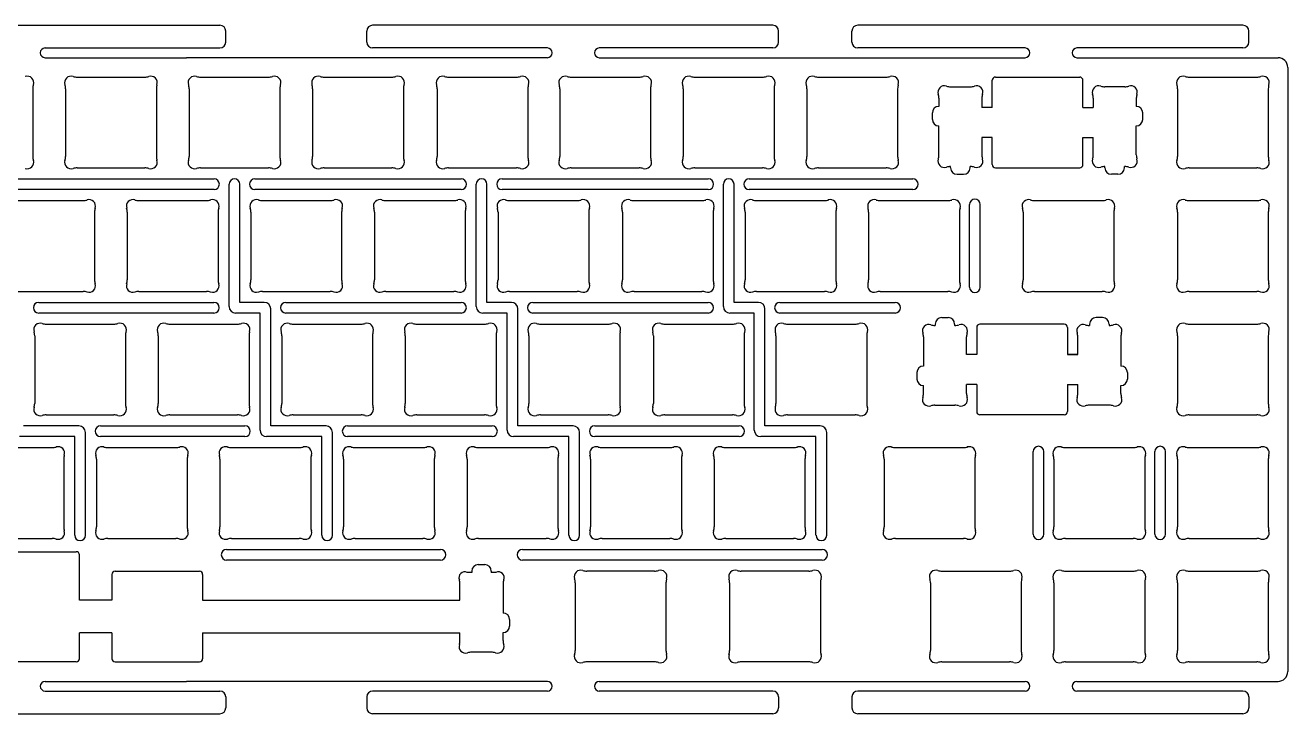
# Model space of a CAD drawing. Header units: millimetres. Extents: x 2850 to 3156, y 5797 to 5904.
# Drawn here: x 2961.4 to 3156.1, y 5797.3 to 5903.5 of the extents above; entities that cross this region are included whole.
import ezdxf

# ---------------------------------------------------------------- set-up
doc = ezdxf.new("R2010")
doc.units = ezdxf.units.MM
doc.layers.add('标注尺寸', color=2, linetype='Continuous')

msp = doc.modelspace()

# ---------------------------------------------------------------- linework, layer by layer
for p, q in [((2929.74, 5903.5), (2991.44, 5903.5)), ((2992.34, 5900.9), (2992.34, 5902.6)), ((3014.09, 5900.9), (3014.09, 5902.6)), ((3076.69, 5903.5), (3014.99, 5903.5)), ((3077.59, 5900.9), (3077.59, 5902.6)), ((3088.89, 5900.9), (3088.89, 5902.6)), ((3149.19, 5903.5), (3089.79, 5903.5)), ((3150.09, 5900.9), (3150.09, 5902.6)), ((2964.49, 5900), (2991.44, 5900)), ((2964.49, 5898.5), (2986.3, 5898.5)), ((3041.94, 5898.5), (2986.3, 5898.5)), ((3041.94, 5900), (3014.99, 5900)), ((3076.69, 5900), (3049.94, 5900)), ((3049.94, 5898.5), (3115.59, 5898.5)), ((3115.59, 5900), (3089.79, 5900)), ((3149.19, 5900), (3123.59, 5900)), ((3123.59, 5898.5), (3154.59, 5898.5)), ((3156.09, 5897), (3156.09, 5803.8)), ((2969.42, 5895.5), (2979.86, 5895.5)), ((2988.47, 5895.5), (2998.91, 5895.5)), ((3007.52, 5895.5), (3017.96, 5895.5)), ((3026.71, 5895.5), (3037.15, 5895.5)), ((3045.62, 5895.5), (3056.06, 5895.5)), ((3064.67, 5895.5), (3075.11, 5895.5)), ((3083.72, 5895.5), (3094.16, 5895.5)), ((3140.87, 5895.5), (3151.31, 5895.5)), ((2962.59, 5893.72), (2962.59, 5883.28)), ((2967.64, 5893.72), (2967.64, 5883.28)), ((2981.64, 5893.72), (2981.64, 5883.28)), ((2986.69, 5893.72), (2986.69, 5883.28)), ((3000.69, 5893.72), (3000.69, 5883.28)), ((3005.74, 5893.72), (3005.74, 5883.28)), ((3019.74, 5893.72), (3019.74, 5883.28)), ((3024.93, 5893.72), (3024.93, 5883.28)), ((3038.93, 5893.72), (3038.93, 5883.28)), ((3043.84, 5893.72), (3043.84, 5883.28)), ((3057.84, 5893.72), (3057.84, 5883.28)), ((3062.89, 5893.72), (3062.89, 5883.28)), ((3076.89, 5893.72), (3076.89, 5883.28)), ((3081.94, 5893.72), (3081.94, 5883.28)), ((3095.94, 5893.72), (3095.94, 5883.28)), ((3139.09, 5893.72), (3139.09, 5883.28)), ((3153.09, 5893.72), (3153.09, 5883.28)), ((2969.42, 5881.5), (2979.86, 5881.5)), ((2988.47, 5881.5), (2998.91, 5881.5)), ((3007.52, 5881.5), (3017.96, 5881.5)), ((3026.71, 5881.5), (3037.15, 5881.5)), ((3045.62, 5881.5), (3056.06, 5881.5)), ((3064.67, 5881.5), (3075.11, 5881.5)), ((3083.72, 5881.5), (3094.16, 5881.5)), ((3140.87, 5881.5), (3151.31, 5881.5)), ((2958.74, 5879.8), (2990.54, 5879.8)), ((2992.86, 5860.1), (2992.86, 5878.98)), ((2994.51, 5860.75), (2994.51, 5878.98)), ((2996.84, 5879.8), (3028.64, 5879.8)), ((3030.97, 5860.1), (3030.97, 5878.98)), ((3032.62, 5860.75), (3032.62, 5878.98)), ((3034.94, 5879.8), (3066.74, 5879.8)), ((3069.07, 5860.1), (3069.07, 5878.98)), ((3070.72, 5860.75), (3070.72, 5878.98)), ((3073.04, 5879.8), (3098.28, 5879.8)), ((2990.54, 5878.15), (2958.74, 5878.15)), ((3028.64, 5878.15), (2996.84, 5878.15)), ((3066.74, 5878.15), (3034.94, 5878.15)), ((3098.28, 5878.15), (3073.04, 5878.15)), ((2959.89, 5876.45), (2970.34, 5876.45)), ((2978.94, 5876.45), (2989.38, 5876.45)), ((2997.99, 5876.45), (3008.43, 5876.45)), ((3017.04, 5876.45), (3027.49, 5876.45)), ((3036.09, 5876.45), (3046.54, 5876.45)), ((3055.29, 5876.45), (3065.73, 5876.45)), ((3074.19, 5876.45), (3084.64, 5876.45)), ((3093.24, 5876.45), (3103.69, 5876.45)), ((3107.02, 5863.1), (3107.02, 5875.84)), ((3108.67, 5863.1), (3108.67, 5875.84)), ((3117.06, 5876.45), (3127.5, 5876.45)), ((3140.87, 5876.45), (3151.31, 5876.45)), ((2972.11, 5874.67), (2972.11, 5864.23)), ((2977.16, 5874.67), (2977.16, 5864.23)), ((2991.16, 5874.67), (2991.16, 5864.23)), ((2996.21, 5874.67), (2996.21, 5864.23)), ((3010.21, 5874.67), (3010.21, 5864.23)), ((3015.27, 5874.67), (3015.27, 5864.23)), ((3029.27, 5874.67), (3029.27, 5864.23)), ((3034.32, 5874.67), (3034.32, 5864.23)), ((3048.32, 5874.67), (3048.32, 5864.23)), ((3053.51, 5874.67), (3053.51, 5864.23)), ((3067.51, 5874.67), (3067.51, 5864.23)), ((3072.42, 5874.67), (3072.42, 5864.23)), ((3086.42, 5874.67), (3086.42, 5864.23)), ((3091.47, 5874.67), (3091.47, 5864.23)), ((3105.47, 5874.67), (3105.47, 5864.23)), ((3115.28, 5874.67), (3115.28, 5864.23)), ((3129.28, 5874.67), (3129.28, 5864.23)), ((3139.09, 5874.67), (3139.09, 5864.23)), ((3153.09, 5874.67), (3153.09, 5864.23)), ((2959.89, 5862.45), (2970.34, 5862.45)), ((2978.94, 5862.45), (2989.38, 5862.45)), ((2997.99, 5862.45), (3008.43, 5862.45)), ((3017.04, 5862.45), (3027.49, 5862.45)), ((3036.09, 5862.45), (3046.54, 5862.45)), ((3055.29, 5862.45), (3065.73, 5862.45)), ((3074.19, 5862.45), (3084.64, 5862.45)), ((3093.24, 5862.45), (3103.69, 5862.45)), ((3117.06, 5862.45), (3127.5, 5862.45)), ((3140.87, 5862.45), (3151.31, 5862.45)), ((2963.5, 5860.75), (2990.52, 5860.75)), ((2998.28, 5860.75), (2994.51, 5860.75)), ((2999.28, 5841.7), (2999.28, 5859.75)), ((3001.6, 5860.75), (3028.62, 5860.75)), ((3036.38, 5860.75), (3032.62, 5860.75)), ((3037.38, 5841.7), (3037.38, 5859.75)), ((3039.7, 5860.75), (3066.72, 5860.75)), ((3074.48, 5860.75), (3070.72, 5860.75)), ((3075.48, 5841.7), (3075.48, 5859.75)), ((3077.8, 5860.75), (3095.55, 5860.75)), ((2990.52, 5859.1), (2963.5, 5859.1)), ((2997.63, 5859.1), (2993.86, 5859.1)), ((2997.63, 5841.05), (2997.63, 5859.1)), ((3028.62, 5859.1), (3001.6, 5859.1)), ((3035.73, 5859.1), (3031.97, 5859.1)), ((3035.73, 5841.05), (3035.73, 5859.1)), ((3066.72, 5859.1), (3039.7, 5859.1)), ((3073.83, 5859.1), (3070.07, 5859.1)), ((3073.83, 5841.05), (3073.83, 5859.1)), ((3095.55, 5859.1), (3077.8, 5859.1)), ((2962.88, 5855.62), (2962.88, 5845.18)), ((2964.66, 5857.4), (2975.1, 5857.4)), ((2976.88, 5855.62), (2976.88, 5845.18)), ((2981.93, 5855.62), (2981.93, 5845.18)), ((2983.71, 5857.4), (2994.15, 5857.4)), ((2995.93, 5855.62), (2995.93, 5845.18)), ((3000.98, 5855.62), (3000.98, 5845.18)), ((3002.76, 5857.4), (3013.2, 5857.4)), ((3014.98, 5855.62), (3014.98, 5845.18)), ((3020.03, 5855.62), (3020.03, 5845.18)), ((3021.81, 5857.4), (3032.25, 5857.4)), ((3034.03, 5855.62), (3034.03, 5845.18)), ((3039.08, 5855.62), (3039.08, 5845.18)), ((3040.86, 5857.4), (3051.3, 5857.4)), ((3053.08, 5855.62), (3053.08, 5845.18)), ((3058.27, 5855.62), (3058.27, 5845.18)), ((3060.05, 5857.4), (3070.49, 5857.4)), ((3072.27, 5855.62), (3072.27, 5845.18)), ((3077.18, 5855.62), (3077.18, 5845.18)), ((3078.96, 5857.4), (3089.4, 5857.4)), ((3091.18, 5855.62), (3091.18, 5845.18)), ((3139.09, 5855.62), (3139.09, 5845.18)), ((3140.87, 5857.4), (3151.31, 5857.4)), ((3153.09, 5855.62), (3153.09, 5845.18)), ((2964.66, 5843.4), (2975.1, 5843.4)), ((2983.71, 5843.4), (2994.15, 5843.4)), ((3002.76, 5843.4), (3013.2, 5843.4)), ((3021.81, 5843.4), (3032.25, 5843.4)), ((3040.86, 5843.4), (3051.3, 5843.4)), ((3060.05, 5843.4), (3070.49, 5843.4)), ((3078.96, 5843.4), (3089.4, 5843.4)), ((3140.87, 5843.4), (3151.31, 5843.4)), ((2969.05, 5840.05), (2960.53, 5840.05)), ((2969.7, 5841.7), (2961.18, 5841.7)), ((2969.05, 5824.83), (2969.05, 5840.05)), ((2970.7, 5824.83), (2970.7, 5840.7)), ((2973.03, 5841.7), (2995.3, 5841.7)), ((2995.3, 5840.05), (2973.03, 5840.05)), ((3007.15, 5840.05), (2998.63, 5840.05)), ((3007.8, 5841.7), (2999.28, 5841.7)), ((3007.15, 5824.83), (3007.15, 5840.05)), ((3008.8, 5824.83), (3008.8, 5840.7)), ((3011.13, 5841.7), (3033.4, 5841.7)), ((3033.4, 5840.05), (3011.13, 5840.05)), ((3045.25, 5840.05), (3036.73, 5840.05)), ((3045.9, 5841.7), (3037.38, 5841.7)), ((3045.25, 5824.83), (3045.25, 5840.05)), ((3046.9, 5824.83), (3046.9, 5840.7)), ((3049.23, 5841.7), (3071.5, 5841.7)), ((3071.5, 5840.05), (3049.23, 5840.05)), ((3083.35, 5840.05), (3074.83, 5840.05)), ((3084, 5841.7), (3075.48, 5841.7)), ((3083.35, 5824.83), (3083.35, 5840.05)), ((3085, 5824.83), (3085, 5840.7)), ((2955.13, 5838.35), (2965.57, 5838.35)), ((2974.18, 5838.35), (2984.62, 5838.35)), ((2993.23, 5838.35), (3003.67, 5838.35)), ((3012.28, 5838.35), (3022.72, 5838.35)), ((3031.33, 5838.35), (3041.77, 5838.35)), ((3050.38, 5838.35), (3060.82, 5838.35)), ((3069.43, 5838.35), (3079.87, 5838.35)), ((3095.63, 5838.35), (3106.07, 5838.35)), ((3121.82, 5838.35), (3132.26, 5838.35)), ((3140.87, 5838.35), (3151.31, 5838.35)), ((2967.35, 5836.57), (2967.35, 5826.13)), ((2972.4, 5836.57), (2972.4, 5826.13)), ((2986.4, 5836.57), (2986.4, 5826.13)), ((2991.45, 5836.57), (2991.45, 5826.13)), ((3005.45, 5836.57), (3005.45, 5826.13)), ((3010.5, 5836.57), (3010.5, 5826.13)), ((3024.5, 5836.57), (3024.5, 5826.13)), ((3029.55, 5836.57), (3029.55, 5826.13)), ((3043.55, 5836.57), (3043.55, 5826.13)), ((3048.6, 5836.57), (3048.6, 5826.13)), ((3062.6, 5836.57), (3062.6, 5826.13)), ((3067.65, 5836.57), (3067.65, 5826.13)), ((3081.65, 5836.57), (3081.65, 5826.13)), ((3093.85, 5836.57), (3093.85, 5826.13)), ((3107.85, 5836.57), (3107.85, 5826.13)), ((3116.83, 5825), (3116.83, 5837.74)), ((3118.48, 5825), (3118.48, 5837.74)), ((3120.04, 5836.57), (3120.04, 5826.13)), ((3134.04, 5836.57), (3134.04, 5826.13)), ((3135.6, 5825), (3135.6, 5837.74)), ((3137.25, 5825), (3137.25, 5837.74)), ((3139.09, 5836.57), (3139.09, 5826.13)), ((3153.09, 5836.57), (3153.09, 5826.13)), ((2955.13, 5824.35), (2965.57, 5824.35)), ((2974.18, 5824.35), (2984.62, 5824.35)), ((2993.23, 5824.35), (3003.67, 5824.35)), ((3012.28, 5824.35), (3022.72, 5824.35)), ((3031.33, 5824.35), (3041.77, 5824.35)), ((3050.38, 5824.35), (3060.82, 5824.35)), ((3069.43, 5824.35), (3079.87, 5824.35)), ((3095.63, 5824.35), (3106.07, 5824.35)), ((3121.82, 5824.35), (3132.26, 5824.35)), ((3140.87, 5824.35), (3151.31, 5824.35)), ((2992.48, 5822.65), (3025.46, 5822.65)), ((3038.11, 5822.65), (3084.29, 5822.65)), ((2938.28, 5822.3), (2969.28, 5822.3)), ((2969.78, 5814.8), (2969.78, 5821.8)), ((3025.46, 5821), (2992.48, 5821)), ((3084.29, 5821), (3038.11, 5821)), ((3058.44, 5819.3), (3048, 5819.3)), ((3082.25, 5819.3), (3071.81, 5819.3)), ((3102.77, 5819.3), (3113.21, 5819.3)), ((3121.82, 5819.3), (3132.26, 5819.3)), ((3140.87, 5819.3), (3151.31, 5819.3)), ((3046.22, 5817.52), (3046.22, 5807.08)), ((3060.22, 5817.52), (3060.22, 5807.08)), ((3070.03, 5817.52), (3070.03, 5807.08)), ((3084.03, 5817.52), (3084.03, 5807.08)), ((3100.99, 5817.52), (3100.99, 5807.08)), ((3114.99, 5817.52), (3114.99, 5807.08)), ((3120.04, 5817.52), (3120.04, 5807.08)), ((3134.04, 5817.52), (3134.04, 5807.08)), ((3139.09, 5817.52), (3139.09, 5807.08)), ((3153.09, 5817.52), (3153.09, 5807.08)), ((2969.78, 5805.8), (2969.78, 5809.8)), ((2969.28, 5805.3), (2938.28, 5805.3)), ((3058.44, 5805.3), (3048, 5805.3)), ((3082.25, 5805.3), (3071.81, 5805.3)), ((3102.77, 5805.3), (3113.21, 5805.3)), ((3121.82, 5805.3), (3132.26, 5805.3)), ((3140.87, 5805.3), (3151.31, 5805.3)), ((2964.49, 5802.3), (2986.3, 5802.3)), ((3041.94, 5802.3), (2986.3, 5802.3)), ((3049.94, 5802.3), (3115.59, 5802.3)), ((3123.59, 5802.3), (3154.59, 5802.3)), ((2964.49, 5800.8), (2991.44, 5800.8)), ((2992.34, 5799.9), (2992.34, 5798.2)), ((3014.09, 5799.9), (3014.09, 5798.2)), ((3041.94, 5800.8), (3014.99, 5800.8)), ((3076.69, 5800.8), (3049.94, 5800.8)), ((3077.59, 5799.9), (3077.59, 5798.2)), ((3088.89, 5799.9), (3088.89, 5798.2)), ((3115.59, 5800.8), (3089.79, 5800.8)), ((3149.19, 5800.8), (3123.59, 5800.8)), ((3150.09, 5799.9), (3150.09, 5798.2)), ((2929.74, 5797.3), (2991.44, 5797.3)), ((3076.69, 5797.3), (3014.99, 5797.3)), ((3149.19, 5797.3), (3089.79, 5797.3))]:
    msp.add_line(p, q)
at = {"color": 0}
for p, q in [((3110.51, 5890.81), (3110.51, 5895.01)), ((3111.01, 5895.51), (3124.01, 5895.51)), ((3124.51, 5890.81), (3124.51, 5895.01)), ((3104.07, 5894.01), (3107.16, 5894.01)), ((3130.96, 5894.01), (3127.87, 5894.01)), ((3102.29, 5892.23), (3102.29, 5890.98)), ((3108.94, 5892.23), (3108.94, 5890.81)), ((3110.51, 5890.81), (3108.94, 5890.81)), ((3124.51, 5890.81), (3126.09, 5890.81)), ((3126.09, 5892.23), (3126.09, 5890.81)), ((3132.74, 5892.23), (3132.74, 5890.98)), ((3101.29, 5888.98), (3101.29, 5889.98)), ((3133.74, 5888.98), (3133.74, 5889.98)), ((3102.29, 5883.49), (3102.29, 5887.98)), ((3132.74, 5883.49), (3132.74, 5887.98)), ((3110.51, 5886.21), (3108.94, 5886.21)), ((3108.94, 5886.21), (3108.94, 5883.49)), ((3110.51, 5882.01), (3110.51, 5886.21)), ((3124.51, 5886.21), (3126.09, 5886.21)), ((3124.51, 5882.01), (3124.51, 5886.21)), ((3104.07, 5881.71), (3104.11, 5881.71)), ((3104.11, 5881.51), (3104.11, 5881.71)), ((3107.11, 5881.51), (3107.11, 5881.71)), ((3107.16, 5881.71), (3107.11, 5881.71)), ((3111.01, 5881.51), (3124.01, 5881.51)), ((3127.87, 5881.71), (3127.91, 5881.71)), ((3127.91, 5881.51), (3127.91, 5881.71)), ((3130.91, 5881.51), (3130.91, 5881.71)), ((3130.96, 5881.71), (3130.91, 5881.71)), ((3105.11, 5880.51), (3106.11, 5880.51)), ((3129.91, 5880.51), (3128.91, 5880.51)), ((3102.73, 5858.4), (3103.73, 5858.4)), ((3127.53, 5858.4), (3126.53, 5858.4)), ((3101.69, 5857.2), (3101.73, 5857.2)), ((3101.73, 5857.4), (3101.73, 5857.2)), ((3104.73, 5857.4), (3104.73, 5857.2)), ((3104.78, 5857.2), (3104.73, 5857.2)), ((3108.13, 5856.9), (3108.13, 5852.7)), ((3121.63, 5857.4), (3108.63, 5857.4)), ((3122.13, 5856.9), (3122.13, 5852.7)), ((3125.49, 5857.2), (3125.53, 5857.2)), ((3125.53, 5857.4), (3125.53, 5857.2)), ((3128.53, 5857.4), (3128.53, 5857.2)), ((3128.58, 5857.2), (3128.53, 5857.2)), ((3099.91, 5855.42), (3099.91, 5850.93)), ((3106.56, 5852.7), (3106.56, 5855.42)), ((3123.71, 5852.7), (3123.71, 5855.42)), ((3130.36, 5855.42), (3130.36, 5850.93)), ((3108.13, 5852.7), (3106.56, 5852.7)), ((3123.66, 5852.7), (3122.13, 5852.7)), ((3122.13, 5852.7), (3123.71, 5852.7)), ((3098.91, 5849.93), (3098.91, 5848.93)), ((3131.36, 5849.93), (3131.36, 5848.93)), ((3099.91, 5846.68), (3099.91, 5847.93)), ((3108.13, 5848.1), (3106.56, 5848.1)), ((3106.56, 5846.68), (3106.56, 5848.1)), ((3108.13, 5848.1), (3108.13, 5843.9)), ((3122.13, 5848.1), (3123.71, 5848.1)), ((3122.13, 5848.1), (3122.13, 5843.9)), ((3123.71, 5846.68), (3123.71, 5848.1)), ((3130.36, 5846.68), (3130.36, 5847.93)), ((3101.69, 5844.9), (3104.78, 5844.9)), ((3128.58, 5844.9), (3125.49, 5844.9)), ((3121.63, 5843.4), (3108.63, 5843.4)), ((2974.78, 5818.8), (2974.78, 5814.8)), ((2975.28, 5819.3), (2988.28, 5819.3)), ((2988.78, 5818.8), (2988.78, 5814.8)), ((3030.28, 5819.3), (3030.28, 5819.1)), ((3031.28, 5820.3), (3032.28, 5820.3)), ((3033.28, 5819.3), (3033.28, 5819.1)), ((3028.46, 5814.8), (3028.46, 5817.32)), ((3035.11, 5817.32), (3035.11, 5812.83)), ((2974.78, 5814.8), (2969.78, 5814.8)), ((2988.78, 5814.8), (3028.46, 5814.8)), ((3036.11, 5811.83), (3036.11, 5810.83)), ((2974.78, 5809.8), (2969.78, 5809.8)), ((2974.78, 5809.8), (2974.78, 5805.8)), ((2988.78, 5809.8), (2988.78, 5805.8)), ((2988.78, 5809.8), (3028.46, 5809.8)), ((3028.46, 5808.58), (3028.46, 5809.8)), ((3035.11, 5808.58), (3035.11, 5809.83)), ((2975.28, 5805.3), (2988.28, 5805.3)), ((3033.33, 5806.8), (3030.24, 5806.8))]:
    msp.add_line(p, q, dxfattribs=at)
at = {"linetype": 'Continuous'}
msp.add_line((3126.09, 5883.49), (3126.09, 5886.21), dxfattribs=at)
for centre, radius, start, end in [((2991.44, 5902.6), 0.9, 0, 90), ((3014.99, 5902.6), 0.9, 90, 180), ((3076.69, 5902.6), 0.9, 0, 90), ((3089.79, 5902.6), 0.9, 90, 180), ((3149.19, 5902.6), 0.9, 0, 90), ((2991.44, 5900.9), 0.9, 270, 0), ((3014.99, 5900.9), 0.9, 180, 270), ((3076.69, 5900.9), 0.9, 270, 0), ((3089.79, 5900.9), 0.9, 180, 270), ((3149.19, 5900.9), 0.9, 270, 0), ((2964.49, 5899.25), 0.75, 90, 270), ((3041.94, 5899.25), 0.75, 270, 90), ((3049.94, 5899.25), 0.75, 90, 270), ((3115.59, 5899.25), 0.75, 270, 90), ((3123.59, 5899.25), 0.75, 90, 270), ((3154.59, 5897), 1.5, 0, 90), ((2961.73, 5894.65), 1, 342.0237, 107.9763), ((2968.49, 5894.65), 1, 72.0237, 197.9763), ((2969.42, 5897.5), 2, 252.0237, 270), ((2979.86, 5897.5), 2, 270, 287.9763), ((2980.78, 5894.65), 1, 342.0237, 107.9763), ((2987.54, 5894.65), 1, 72.0237, 197.9763), ((2988.47, 5897.5), 2, 252.0237, 270), ((2998.91, 5897.5), 2, 270, 287.9763), ((2999.84, 5894.65), 1, 342.0237, 107.9763), ((3006.59, 5894.65), 1, 72.0237, 197.9763), ((3007.52, 5897.5), 2, 252.0237, 270), ((3017.96, 5897.5), 2, 270, 287.9763), ((3018.89, 5894.65), 1, 342.0237, 107.9763), ((3025.79, 5894.65), 1, 72.0237, 197.9763), ((3026.71, 5897.5), 2, 252.0237, 270), ((3037.15, 5897.5), 2, 270, 287.9763), ((3038.08, 5894.65), 1, 342.0237, 107.9763), ((3044.69, 5894.65), 1, 72.0237, 197.9763), ((3045.62, 5897.5), 2, 252.0237, 270), ((3056.06, 5897.5), 2, 270, 287.9763), ((3056.99, 5894.65), 1, 342.0237, 107.9763), ((3063.74, 5894.65), 1, 72.0237, 197.9763), ((3064.67, 5897.5), 2, 252.0237, 270), ((3075.11, 5897.5), 2, 270, 287.9763), ((3076.04, 5894.65), 1, 342.0237, 107.9763), ((3082.79, 5894.65), 1, 72.0237, 197.9763), ((3083.72, 5897.5), 2, 252.0237, 270), ((3094.16, 5897.5), 2, 270, 287.9763), ((3095.09, 5894.65), 1, 342.0237, 107.9763), ((3139.94, 5894.65), 1, 72.0237, 197.9763), ((3140.87, 5897.5), 2, 252.0237, 270), ((3151.31, 5897.5), 2, 270, 287.9763), ((3152.24, 5894.65), 1, 342.0237, 107.9763), ((2964.59, 5893.72), 2, 162.0237, 180), ((2965.64, 5893.72), 2, 0, 17.9763), ((2983.64, 5893.72), 2, 162.0237, 180), ((2984.69, 5893.72), 2, 0, 17.9763), ((3002.69, 5893.72), 2, 162.0237, 180), ((3003.74, 5893.72), 2, 0, 17.9763), ((3021.74, 5893.72), 2, 162.0237, 180), ((3022.93, 5893.72), 2, 0, 17.9763), ((3040.93, 5893.72), 2, 162.0237, 180), ((3041.84, 5893.72), 2, 0, 17.9763), ((3059.84, 5893.72), 2, 162.0237, 180), ((3060.89, 5893.72), 2, 0, 17.9763), ((3078.89, 5893.72), 2, 162.0237, 180), ((3079.94, 5893.72), 2, 0, 17.9763), ((3097.94, 5893.72), 2, 162.0237, 180), ((3137.09, 5893.72), 2, 0, 17.9763), ((3155.09, 5893.72), 2, 162.0237, 180), ((2964.59, 5883.28), 2, 180, 197.9763), ((2965.64, 5883.28), 2, 342.0237, 0), ((2983.64, 5883.28), 2, 180, 197.9763), ((2984.69, 5883.28), 2, 342.0237, 0), ((3002.69, 5883.28), 2, 180, 197.9763), ((3003.74, 5883.28), 2, 342.0237, 0), ((3021.74, 5883.28), 2, 180, 197.9763), ((3022.93, 5883.28), 2, 342.0237, 0), ((3040.93, 5883.28), 2, 180, 197.9763), ((3041.84, 5883.28), 2, 342.0237, 0), ((3059.84, 5883.28), 2, 180, 197.9763), ((3060.89, 5883.28), 2, 342.0237, 0), ((3078.89, 5883.28), 2, 180, 197.9763), ((3079.94, 5883.28), 2, 342.0237, 0), ((3097.94, 5883.28), 2, 180, 197.9763), ((3137.09, 5883.28), 2, 342.0237, 0), ((3155.09, 5883.28), 2, 180, 197.9763), ((2961.73, 5882.36), 1, 252.0237, 17.9763), ((2968.49, 5882.36), 1, 162.0237, 287.9763), ((2969.42, 5879.5), 2, 90, 107.9763), ((2979.86, 5879.5), 2, 72.0237, 90), ((2980.78, 5882.36), 1, 252.0237, 17.9763), ((2987.54, 5882.36), 1, 162.0237, 287.9763), ((2988.47, 5879.5), 2, 90, 107.9763), ((2998.91, 5879.5), 2, 72.0237, 90), ((2999.84, 5882.36), 1, 252.0237, 17.9763), ((3006.59, 5882.36), 1, 162.0237, 287.9763), ((3007.52, 5879.5), 2, 90, 107.9763), ((3017.96, 5879.5), 2, 72.0237, 90), ((3018.89, 5882.36), 1, 252.0237, 17.9763), ((3025.79, 5882.36), 1, 162.0237, 287.9763), ((3026.71, 5879.5), 2, 90, 107.9763), ((3037.15, 5879.5), 2, 72.0237, 90), ((3038.08, 5882.36), 1, 252.0237, 17.9763), ((3044.69, 5882.36), 1, 162.0237, 287.9763), ((3045.62, 5879.5), 2, 90, 107.9763), ((3056.06, 5879.5), 2, 72.0237, 90), ((3056.99, 5882.36), 1, 252.0237, 17.9763), ((3063.74, 5882.36), 1, 162.0237, 287.9763), ((3064.67, 5879.5), 2, 90, 107.9763), ((3075.11, 5879.5), 2, 72.0237, 90), ((3076.04, 5882.36), 1, 252.0237, 17.9763), ((3082.79, 5882.36), 1, 162.0237, 287.9763), ((3083.72, 5879.5), 2, 90, 107.9763), ((3094.16, 5879.5), 2, 72.0237, 90), ((3095.09, 5882.36), 1, 252.0237, 17.9763), ((3139.94, 5882.36), 1, 162.0237, 287.9763), ((3140.87, 5879.5), 2, 90, 107.9763), ((3151.31, 5879.5), 2, 72.0237, 90), ((3152.24, 5882.36), 1, 252.0237, 17.9763), ((2990.54, 5878.98), 0.825, 270, 90), ((2993.69, 5878.98), 0.825, 0, 180), ((2996.84, 5878.98), 0.825, 90, 270), ((3028.64, 5878.98), 0.825, 270, 90), ((3031.79, 5878.98), 0.825, 0, 180), ((3034.94, 5878.98), 0.825, 90, 270), ((3066.74, 5878.98), 0.825, 270, 90), ((3069.89, 5878.98), 0.825, 0, 180), ((3073.04, 5878.98), 0.825, 90, 270), ((3098.28, 5878.98), 0.825, 270, 90), ((2970.34, 5878.45), 2, 270, 287.9763), ((2971.26, 5875.6), 1, 342.0237, 107.9763), ((2974.11, 5874.67), 2, 162.0237, 180), ((2978.02, 5875.6), 1, 72.0237, 197.9763), ((2975.16, 5874.67), 2, 0, 17.9763), ((2978.94, 5878.45), 2, 252.0237, 270), ((2989.38, 5878.45), 2, 270, 287.9763), ((2990.31, 5875.6), 1, 342.0237, 107.9763), ((2993.16, 5874.67), 2, 162.0237, 180), ((2997.07, 5875.6), 1, 72.0237, 197.9763), ((2994.21, 5874.67), 2, 0, 17.9763), ((2997.99, 5878.45), 2, 252.0237, 270), ((3008.43, 5878.45), 2, 270, 287.9763), ((3009.36, 5875.6), 1, 342.0237, 107.9763), ((3012.21, 5874.67), 2, 162.0237, 180), ((3016.12, 5875.6), 1, 72.0237, 197.9763), ((3013.27, 5874.67), 2, 0, 17.9763), ((3017.04, 5878.45), 2, 252.0237, 270), ((3027.49, 5878.45), 2, 270, 287.9763), ((3028.41, 5875.6), 1, 342.0237, 107.9763), ((3031.27, 5874.67), 2, 162.0237, 180), ((3035.17, 5875.6), 1, 72.0237, 197.9763), ((3032.32, 5874.67), 2, 0, 17.9763), ((3036.09, 5878.45), 2, 252.0237, 270), ((3046.54, 5878.45), 2, 270, 287.9763), ((3047.46, 5875.6), 1, 342.0237, 107.9763), ((3050.32, 5874.67), 2, 162.0237, 180), ((3054.36, 5875.6), 1, 72.0237, 197.9763), ((3051.51, 5874.67), 2, 0, 17.9763), ((3055.29, 5878.45), 2, 252.0237, 270), ((3065.73, 5878.45), 2, 270, 287.9763), ((3066.65, 5875.6), 1, 342.0237, 107.9763), ((3069.51, 5874.67), 2, 162.0237, 180), ((3073.27, 5875.6), 1, 72.0237, 197.9763), ((3070.42, 5874.67), 2, 0, 17.9763), ((3074.19, 5878.45), 2, 252.0237, 270), ((3084.64, 5878.45), 2, 270, 287.9763), ((3085.56, 5875.6), 1, 342.0237, 107.9763), ((3088.42, 5874.67), 2, 162.0237, 180), ((3092.32, 5875.6), 1, 72.0237, 197.9763), ((3089.47, 5874.67), 2, 0, 17.9763), ((3093.24, 5878.45), 2, 252.0237, 270), ((3103.69, 5878.45), 2, 270, 287.9763), ((3104.61, 5875.6), 1, 342.0237, 107.9763), ((3107.47, 5874.67), 2, 162.0237, 180), ((3107.85, 5875.84), 0.825, 0, 180), ((3116.13, 5875.6), 1, 72.0237, 197.9763), ((3113.28, 5874.67), 2, 0, 17.9763), ((3117.06, 5878.45), 2, 252.0237, 270), ((3127.5, 5878.45), 2, 270, 287.9763), ((3128.42, 5875.6), 1, 342.0237, 107.9763), ((3131.28, 5874.67), 2, 162.0237, 180), ((3139.94, 5875.6), 1, 72.0237, 197.9763), ((3137.09, 5874.67), 2, 0, 17.9763), ((3140.87, 5878.45), 2, 252.0237, 270), ((3151.31, 5878.45), 2, 270, 287.9763), ((3152.24, 5875.6), 1, 342.0237, 107.9763), ((3155.09, 5874.67), 2, 162.0237, 180), ((2971.26, 5863.31), 1, 252.0237, 17.9763), ((2974.11, 5864.23), 2, 180, 197.9763), ((2978.02, 5863.31), 1, 162.0237, 287.9763), ((2975.16, 5864.23), 2, 342.0237, 0), ((2990.31, 5863.31), 1, 252.0237, 17.9763), ((2993.16, 5864.23), 2, 180, 197.9763), ((2997.07, 5863.31), 1, 162.0237, 287.9763), ((2994.21, 5864.23), 2, 342.0237, 0), ((3009.36, 5863.31), 1, 252.0237, 17.9763), ((3012.21, 5864.23), 2, 180, 197.9763), ((3016.12, 5863.31), 1, 162.0237, 287.9763), ((3013.27, 5864.23), 2, 342.0237, 0), ((3028.41, 5863.31), 1, 252.0237, 17.9763), ((3031.27, 5864.23), 2, 180, 197.9763), ((3035.17, 5863.31), 1, 162.0237, 287.9763), ((3032.32, 5864.23), 2, 342.0237, 0), ((3047.46, 5863.31), 1, 252.0237, 17.9763), ((3050.32, 5864.23), 2, 180, 197.9763), ((3054.36, 5863.31), 1, 162.0237, 287.9763), ((3051.51, 5864.23), 2, 342.0237, 0), ((3066.65, 5863.31), 1, 252.0237, 17.9763), ((3069.51, 5864.23), 2, 180, 197.9763), ((3073.27, 5863.31), 1, 162.0237, 287.9763), ((3070.42, 5864.23), 2, 342.0237, 0), ((3085.56, 5863.31), 1, 252.0237, 17.9763), ((3088.42, 5864.23), 2, 180, 197.9763), ((3092.32, 5863.31), 1, 162.0237, 287.9763), ((3089.47, 5864.23), 2, 342.0237, 0), ((3104.61, 5863.31), 1, 252.0237, 17.9763), ((3107.47, 5864.23), 2, 180, 197.9763), ((3116.13, 5863.31), 1, 162.0237, 287.9763), ((3113.28, 5864.23), 2, 342.0237, 0), ((3128.42, 5863.31), 1, 252.0237, 17.9763), ((3131.28, 5864.23), 2, 180, 197.9763), ((3139.94, 5863.31), 1, 162.0237, 287.9763), ((3137.09, 5864.23), 2, 342.0237, 0), ((3152.24, 5863.31), 1, 252.0237, 17.9763), ((3155.09, 5864.23), 2, 180, 197.9763), ((2970.34, 5860.45), 2, 72.0237, 90), ((2978.94, 5860.45), 2, 90, 107.9763), ((2989.38, 5860.45), 2, 72.0237, 90), ((2997.99, 5860.45), 2, 90, 107.9763), ((3008.43, 5860.45), 2, 72.0237, 90), ((3017.04, 5860.45), 2, 90, 107.9763), ((3027.49, 5860.45), 2, 72.0237, 90), ((3036.09, 5860.45), 2, 90, 107.9763), ((3046.54, 5860.45), 2, 72.0237, 90), ((3055.29, 5860.45), 2, 90, 107.9763), ((3065.73, 5860.45), 2, 72.0237, 90), ((3074.19, 5860.45), 2, 90, 107.9763), ((3084.64, 5860.45), 2, 72.0237, 90), ((3093.24, 5860.45), 2, 90, 107.9763), ((3103.69, 5860.45), 2, 72.0237, 90), ((3107.85, 5863.1), 0.825, 180, 0), ((3117.06, 5860.45), 2, 90, 107.9763), ((3127.5, 5860.45), 2, 72.0237, 90), ((3140.87, 5860.45), 2, 90, 107.9763), ((3151.31, 5860.45), 2, 72.0237, 90), ((2963.5, 5859.93), 0.825, 90, 270), ((2990.52, 5859.93), 0.825, 270, 90), ((2993.86, 5860.1), 1, 180, 270), ((2998.28, 5859.75), 1, 0, 90), ((3001.6, 5859.93), 0.825, 90, 270), ((3028.62, 5859.93), 0.825, 270, 90), ((3031.97, 5860.1), 1, 180, 270), ((3036.38, 5859.75), 1, 0, 90), ((3039.7, 5859.93), 0.825, 90, 270), ((3066.72, 5859.93), 0.825, 270, 90), ((3070.07, 5860.1), 1, 180, 270), ((3074.48, 5859.75), 1, 0, 90), ((3077.8, 5859.93), 0.825, 90, 270), ((3095.55, 5859.93), 0.825, 270, 90), ((2963.73, 5856.55), 1, 72.0237, 197.9763), ((2964.66, 5859.4), 2, 252.0237, 270), ((2975.1, 5859.4), 2, 270, 287.9763), ((2976.02, 5856.55), 1, 342.0237, 107.9763), ((2982.78, 5856.55), 1, 72.0237, 197.9763), ((2983.71, 5859.4), 2, 252.0237, 270), ((2994.15, 5859.4), 2, 270, 287.9763), ((2995.07, 5856.55), 1, 342.0237, 107.9763), ((3001.83, 5856.55), 1, 72.0237, 197.9763), ((3002.76, 5859.4), 2, 252.0237, 270), ((3013.2, 5859.4), 2, 270, 287.9763), ((3014.12, 5856.55), 1, 342.0237, 107.9763), ((3020.88, 5856.55), 1, 72.0237, 197.9763), ((3021.81, 5859.4), 2, 252.0237, 270), ((3032.25, 5859.4), 2, 270, 287.9763), ((3033.17, 5856.55), 1, 342.0237, 107.9763), ((3039.93, 5856.55), 1, 72.0237, 197.9763), ((3040.86, 5859.4), 2, 252.0237, 270), ((3051.3, 5859.4), 2, 270, 287.9763), ((3052.22, 5856.55), 1, 342.0237, 107.9763), ((3059.12, 5856.55), 1, 72.0237, 197.9763), ((3060.05, 5859.4), 2, 252.0237, 270), ((3070.49, 5859.4), 2, 270, 287.9763), ((3071.42, 5856.55), 1, 342.0237, 107.9763), ((3078.03, 5856.55), 1, 72.0237, 197.9763), ((3078.96, 5859.4), 2, 252.0237, 270), ((3089.4, 5859.4), 2, 270, 287.9763), ((3090.32, 5856.55), 1, 342.0237, 107.9763), ((3139.94, 5856.55), 1, 72.0237, 197.9763), ((3140.87, 5859.4), 2, 252.0237, 270), ((3151.31, 5859.4), 2, 270, 287.9763), ((3152.24, 5856.55), 1, 342.0237, 107.9763), ((2960.88, 5855.62), 2, 0, 17.9763), ((2978.88, 5855.62), 2, 162.0237, 180), ((2979.93, 5855.62), 2, 0, 17.9763), ((2997.93, 5855.62), 2, 162.0237, 180), ((2998.98, 5855.62), 2, 0, 17.9763), ((3016.98, 5855.62), 2, 162.0237, 180), ((3018.03, 5855.62), 2, 0, 17.9763), ((3036.03, 5855.62), 2, 162.0237, 180), ((3037.08, 5855.62), 2, 0, 17.9763), ((3055.08, 5855.62), 2, 162.0237, 180), ((3056.27, 5855.62), 2, 0, 17.9763), ((3074.27, 5855.62), 2, 162.0237, 180), ((3075.18, 5855.62), 2, 0, 17.9763), ((3093.18, 5855.62), 2, 162.0237, 180), ((3137.09, 5855.62), 2, 0, 17.9763), ((3155.09, 5855.62), 2, 162.0237, 180), ((2963.73, 5844.26), 1, 162.0237, 287.9763), ((2960.88, 5845.18), 2, 342.0237, 0), ((2976.02, 5844.26), 1, 252.0237, 17.9763), ((2978.88, 5845.18), 2, 180, 197.9763), ((2982.78, 5844.26), 1, 162.0237, 287.9763), ((2979.93, 5845.18), 2, 342.0237, 0), ((2995.07, 5844.26), 1, 252.0237, 17.9763), ((2997.93, 5845.18), 2, 180, 197.9763), ((3001.83, 5844.26), 1, 162.0237, 287.9763), ((2998.98, 5845.18), 2, 342.0237, 0), ((3014.12, 5844.26), 1, 252.0237, 17.9763), ((3016.98, 5845.18), 2, 180, 197.9763), ((3020.88, 5844.26), 1, 162.0237, 287.9763), ((3018.03, 5845.18), 2, 342.0237, 0), ((3033.17, 5844.26), 1, 252.0237, 17.9763), ((3036.03, 5845.18), 2, 180, 197.9763), ((3039.93, 5844.26), 1, 162.0237, 287.9763), ((3037.08, 5845.18), 2, 342.0237, 0), ((3052.22, 5844.26), 1, 252.0237, 17.9763), ((3055.08, 5845.18), 2, 180, 197.9763), ((3059.12, 5844.26), 1, 162.0237, 287.9763), ((3056.27, 5845.18), 2, 342.0237, 0), ((3071.42, 5844.26), 1, 252.0237, 17.9763), ((3074.27, 5845.18), 2, 180, 197.9763), ((3078.03, 5844.26), 1, 162.0237, 287.9763), ((3075.18, 5845.18), 2, 342.0237, 0), ((3090.32, 5844.26), 1, 252.0237, 17.9763), ((3093.18, 5845.18), 2, 180, 197.9763), ((3139.94, 5844.26), 1, 162.0237, 287.9763), ((3137.09, 5845.18), 2, 342.0237, 0), ((3152.24, 5844.26), 1, 252.0237, 17.9763), ((3155.09, 5845.18), 2, 180, 197.9763), ((2964.66, 5841.4), 2, 90, 107.9763), ((2975.1, 5841.4), 2, 72.0237, 90), ((2983.71, 5841.4), 2, 90, 107.9763), ((2994.15, 5841.4), 2, 72.0237, 90), ((3002.76, 5841.4), 2, 90, 107.9763), ((3013.2, 5841.4), 2, 72.0237, 90), ((3021.81, 5841.4), 2, 90, 107.9763), ((3032.25, 5841.4), 2, 72.0237, 90), ((3040.86, 5841.4), 2, 90, 107.9763), ((3051.3, 5841.4), 2, 72.0237, 90), ((3060.05, 5841.4), 2, 90, 107.9763), ((3070.49, 5841.4), 2, 72.0237, 90), ((3078.96, 5841.4), 2, 90, 107.9763), ((3089.4, 5841.4), 2, 72.0237, 90), ((3140.87, 5841.4), 2, 90, 107.9763), ((3151.31, 5841.4), 2, 72.0237, 90), ((2969.7, 5840.7), 1, 0, 90), ((2973.03, 5840.88), 0.825, 90, 270), ((2995.3, 5840.88), 0.825, 270, 90), ((2998.63, 5841.05), 1, 180, 270), ((3007.8, 5840.7), 1, 0, 90), ((3011.13, 5840.88), 0.825, 90, 270), ((3033.4, 5840.88), 0.825, 270, 90), ((3036.73, 5841.05), 1, 180, 270), ((3045.9, 5840.7), 1, 0, 90), ((3049.23, 5840.88), 0.825, 90, 270), ((3071.5, 5840.88), 0.825, 270, 90), ((3074.83, 5841.05), 1, 180, 270), ((3084, 5840.7), 1, 0, 90), ((2965.57, 5840.35), 2, 270, 287.9763), ((2966.5, 5837.5), 1, 342.0237, 107.9763), ((2973.26, 5837.5), 1, 72.0237, 197.9763), ((2974.18, 5840.35), 2, 252.0237, 270), ((2984.62, 5840.35), 2, 270, 287.9763), ((2985.55, 5837.5), 1, 342.0237, 107.9763), ((2992.31, 5837.5), 1, 72.0237, 197.9763), ((2993.23, 5840.35), 2, 252.0237, 270), ((3003.67, 5840.35), 2, 270, 287.9763), ((3004.6, 5837.5), 1, 342.0237, 107.9763), ((3011.36, 5837.5), 1, 72.0237, 197.9763), ((3012.28, 5840.35), 2, 252.0237, 270), ((3022.72, 5840.35), 2, 270, 287.9763), ((3023.65, 5837.5), 1, 342.0237, 107.9763), ((3030.41, 5837.5), 1, 72.0237, 197.9763), ((3031.33, 5840.35), 2, 252.0237, 270), ((3041.77, 5840.35), 2, 270, 287.9763), ((3042.7, 5837.5), 1, 342.0237, 107.9763), ((3049.46, 5837.5), 1, 72.0237, 197.9763), ((3050.38, 5840.35), 2, 252.0237, 270), ((3060.82, 5840.35), 2, 270, 287.9763), ((3061.75, 5837.5), 1, 342.0237, 107.9763), ((3068.51, 5837.5), 1, 72.0237, 197.9763), ((3069.43, 5840.35), 2, 252.0237, 270), ((3079.87, 5840.35), 2, 270, 287.9763), ((3080.8, 5837.5), 1, 342.0237, 107.9763), ((3094.7, 5837.5), 1, 72.0237, 197.9763), ((3095.63, 5840.35), 2, 252.0237, 270), ((3106.07, 5840.35), 2, 270, 287.9763), ((3106.99, 5837.5), 1, 342.0237, 107.9763), ((3117.66, 5837.74), 0.825, 0, 180), ((3120.89, 5837.5), 1, 72.0237, 197.9763), ((3121.82, 5840.35), 2, 252.0237, 270), ((3132.26, 5840.35), 2, 270, 287.9763), ((3133.19, 5837.5), 1, 342.0237, 107.9763), ((3136.42, 5837.74), 0.825, 0, 180), ((3139.94, 5837.5), 1, 72.0237, 197.9763), ((3140.87, 5840.35), 2, 252.0237, 270), ((3151.31, 5840.35), 2, 270, 287.9763), ((3152.24, 5837.5), 1, 342.0237, 107.9763), ((2969.35, 5836.57), 2, 162.0237, 180), ((2970.4, 5836.57), 2, 0, 17.9763), ((2988.4, 5836.57), 2, 162.0237, 180), ((2989.45, 5836.57), 2, 0, 17.9763), ((3007.45, 5836.57), 2, 162.0237, 180), ((3008.5, 5836.57), 2, 0, 17.9763), ((3026.5, 5836.57), 2, 162.0237, 180), ((3027.55, 5836.57), 2, 0, 17.9763), ((3045.55, 5836.57), 2, 162.0237, 180), ((3046.6, 5836.57), 2, 0, 17.9763), ((3064.6, 5836.57), 2, 162.0237, 180), ((3065.65, 5836.57), 2, 0, 17.9763), ((3083.65, 5836.57), 2, 162.0237, 180), ((3091.85, 5836.57), 2, 0, 17.9763), ((3109.85, 5836.57), 2, 162.0237, 180), ((3118.04, 5836.57), 2, 0, 17.9763), ((3136.04, 5836.57), 2, 162.0237, 180), ((3137.09, 5836.57), 2, 0, 17.9763), ((3155.09, 5836.57), 2, 162.0237, 180), ((2965.57, 5822.35), 2, 72.0237, 90), ((2966.5, 5825.21), 1, 252.0237, 17.9763), ((2969.35, 5826.13), 2, 180, 197.9763), ((2969.88, 5824.83), 0.825, 180, 0), ((2973.26, 5825.21), 1, 162.0237, 287.9763), ((2970.4, 5826.13), 2, 342.0237, 0), ((2974.18, 5822.35), 2, 90, 107.9763), ((2984.62, 5822.35), 2, 72.0237, 90), ((2985.55, 5825.21), 1, 252.0237, 17.9763), ((2988.4, 5826.13), 2, 180, 197.9763), ((2992.31, 5825.21), 1, 162.0237, 287.9763), ((2989.45, 5826.13), 2, 342.0237, 0), ((2993.23, 5822.35), 2, 90, 107.9763), ((3003.67, 5822.35), 2, 72.0237, 90), ((3004.6, 5825.21), 1, 252.0237, 17.9763), ((3007.45, 5826.13), 2, 180, 197.9763), ((3007.98, 5824.83), 0.825, 180, 0), ((3011.36, 5825.21), 1, 162.0237, 287.9763), ((3008.5, 5826.13), 2, 342.0237, 0), ((3012.28, 5822.35), 2, 90, 107.9763), ((3022.72, 5822.35), 2, 72.0237, 90), ((3023.65, 5825.21), 1, 252.0237, 17.9763), ((3026.5, 5826.13), 2, 180, 197.9763), ((3030.41, 5825.21), 1, 162.0237, 287.9763), ((3027.55, 5826.13), 2, 342.0237, 0), ((3031.33, 5822.35), 2, 90, 107.9763), ((3041.77, 5822.35), 2, 72.0237, 90), ((3042.7, 5825.21), 1, 252.0237, 17.9763), ((3045.55, 5826.13), 2, 180, 197.9763), ((3046.08, 5824.83), 0.825, 180, 0), ((3049.46, 5825.21), 1, 162.0237, 287.9763), ((3046.6, 5826.13), 2, 342.0237, 0), ((3050.38, 5822.35), 2, 90, 107.9763), ((3060.82, 5822.35), 2, 72.0237, 90), ((3061.75, 5825.21), 1, 252.0237, 17.9763), ((3064.6, 5826.13), 2, 180, 197.9763), ((3068.51, 5825.21), 1, 162.0237, 287.9763), ((3065.65, 5826.13), 2, 342.0237, 0), ((3069.43, 5822.35), 2, 90, 107.9763), ((3079.87, 5822.35), 2, 72.0237, 90), ((3080.8, 5825.21), 1, 252.0237, 17.9763), ((3083.65, 5826.13), 2, 180, 197.9763), ((3084.18, 5824.83), 0.825, 180, 0), ((3094.7, 5825.21), 1, 162.0237, 287.9763), ((3091.85, 5826.13), 2, 342.0237, 0), ((3095.63, 5822.35), 2, 90, 107.9763), ((3106.07, 5822.35), 2, 72.0237, 90), ((3106.99, 5825.21), 1, 252.0237, 17.9763), ((3109.85, 5826.13), 2, 180, 197.9763), ((3117.66, 5825), 0.825, 180, 0), ((3120.89, 5825.21), 1, 162.0237, 287.9763), ((3118.04, 5826.13), 2, 342.0237, 0), ((3121.82, 5822.35), 2, 90, 107.9763), ((3132.26, 5822.35), 2, 72.0237, 90), ((3133.19, 5825.21), 1, 252.0237, 17.9763), ((3136.04, 5826.13), 2, 180, 197.9763), ((3136.42, 5825), 0.825, 180, 0), ((3139.94, 5825.21), 1, 162.0237, 287.9763), ((3137.09, 5826.13), 2, 342.0237, 0), ((3140.87, 5822.35), 2, 90, 107.9763), ((3151.31, 5822.35), 2, 72.0237, 90), ((3152.24, 5825.21), 1, 252.0237, 17.9763), ((3155.09, 5826.13), 2, 180, 197.9763), ((2992.48, 5821.83), 0.825, 90, 270), ((3025.46, 5821.83), 0.825, 270, 90), ((3038.11, 5821.83), 0.825, 90, 270), ((3084.29, 5821.83), 0.825, 270, 90), ((2969.28, 5821.8), 0.5, 0, 90), ((3047.07, 5818.45), 1, 72.0237, 197.9763), ((3048, 5821.3), 2, 252.0237, 270), ((3058.44, 5821.3), 2, 270, 287.9763), ((3059.36, 5818.45), 1, 342.0237, 107.9763), ((3070.89, 5818.45), 1, 72.0237, 197.9763), ((3071.81, 5821.3), 2, 252.0237, 270), ((3082.25, 5821.3), 2, 270, 287.9763), ((3083.18, 5818.45), 1, 342.0237, 107.9763), ((3101.84, 5818.45), 1, 72.0237, 197.9763), ((3102.77, 5821.3), 2, 252.0237, 270), ((3113.21, 5821.3), 2, 270, 287.9763), ((3114.14, 5818.45), 1, 342.0237, 107.9763), ((3120.89, 5818.45), 1, 72.0237, 197.9763), ((3121.82, 5821.3), 2, 252.0237, 270), ((3132.26, 5821.3), 2, 270, 287.9763), ((3133.19, 5818.45), 1, 342.0237, 107.9763), ((3139.94, 5818.45), 1, 72.0237, 197.9763), ((3140.87, 5821.3), 2, 252.0237, 270), ((3151.31, 5821.3), 2, 270, 287.9763), ((3152.24, 5818.45), 1, 342.0237, 107.9763), ((3044.22, 5817.52), 2, 0, 17.9763), ((3062.22, 5817.52), 2, 162.0237, 180), ((3068.03, 5817.52), 2, 0, 17.9763), ((3086.03, 5817.52), 2, 162.0237, 180), ((3098.99, 5817.52), 2, 0, 17.9763), ((3116.99, 5817.52), 2, 162.0237, 180), ((3118.04, 5817.52), 2, 0, 17.9763), ((3136.04, 5817.52), 2, 162.0237, 180), ((3137.09, 5817.52), 2, 0, 17.9763), ((3155.09, 5817.52), 2, 162.0237, 180), ((3044.22, 5807.08), 2, 342.0237, 0), ((3062.22, 5807.08), 2, 180, 197.9763), ((3068.03, 5807.08), 2, 342.0237, 0), ((3086.03, 5807.08), 2, 180, 197.9763), ((3098.99, 5807.08), 2, 342.0237, 0), ((3116.99, 5807.08), 2, 180, 197.9763), ((3118.04, 5807.08), 2, 342.0237, 0), ((3136.04, 5807.08), 2, 180, 197.9763), ((3137.09, 5807.08), 2, 342.0237, 0), ((3155.09, 5807.08), 2, 180, 197.9763), ((2969.28, 5805.8), 0.5, 270, 0), ((3047.07, 5806.16), 1, 162.0237, 287.9763), ((3048, 5803.3), 2, 90, 107.9763), ((3058.44, 5803.3), 2, 72.0237, 90), ((3059.36, 5806.16), 1, 252.0237, 17.9763), ((3070.89, 5806.16), 1, 162.0237, 287.9763), ((3071.81, 5803.3), 2, 90, 107.9763), ((3082.25, 5803.3), 2, 72.0237, 90), ((3083.18, 5806.16), 1, 252.0237, 17.9763), ((3101.84, 5806.16), 1, 162.0237, 287.9763), ((3102.77, 5803.3), 2, 90, 107.9763), ((3113.21, 5803.3), 2, 72.0237, 90), ((3114.14, 5806.16), 1, 252.0237, 17.9763), ((3120.89, 5806.16), 1, 162.0237, 287.9763), ((3121.82, 5803.3), 2, 90, 107.9763), ((3132.26, 5803.3), 2, 72.0237, 90), ((3133.19, 5806.16), 1, 252.0237, 17.9763), ((3139.94, 5806.16), 1, 162.0237, 287.9763), ((3140.87, 5803.3), 2, 90, 107.9763), ((3151.31, 5803.3), 2, 72.0237, 90), ((3152.24, 5806.16), 1, 252.0237, 17.9763), ((3154.59, 5803.8), 1.5, 270, 0), ((2964.49, 5801.55), 0.75, 90, 270), ((3041.94, 5801.55), 0.75, 270, 90), ((3049.94, 5801.55), 0.75, 90, 270), ((3115.59, 5801.55), 0.75, 270, 90), ((3123.59, 5801.55), 0.75, 90, 270), ((2991.44, 5799.9), 0.9, 0, 90), ((3014.99, 5799.9), 0.9, 90, 180), ((3076.69, 5799.9), 0.9, 0, 90), ((3089.79, 5799.9), 0.9, 90, 180), ((3149.19, 5799.9), 0.9, 0, 90), ((2991.44, 5798.2), 0.9, 270, 0), ((3014.99, 5798.2), 0.9, 180, 270), ((3076.69, 5798.2), 0.9, 270, 0), ((3089.79, 5798.2), 0.9, 180, 270), ((3149.19, 5798.2), 0.9, 270, 0)]:
    msp.add_arc(centre, radius, start, end)
at = {"color": 0}
for centre, radius, start, end in [((3111.01, 5895.01), 0.5, 90, 180), ((3124.01, 5895.01), 0.5, 0, 90), ((3103.14, 5893.16), 1, 72.0237, 197.9763), ((3100.29, 5892.23), 2, 0, 17.9763), ((3104.07, 5896.01), 2, 252.0237, 270), ((3107.16, 5896.01), 2, 270, 287.9763), ((3108.09, 5893.16), 1, 342.0237, 107.9763), ((3110.94, 5892.23), 2, 162.0237, 180), ((3126.94, 5893.16), 1, 72.0237, 197.9763), ((3124.09, 5892.23), 2, 0, 17.9763), ((3127.87, 5896.01), 2, 252.0237, 270), ((3130.96, 5896.01), 2, 270, 287.9763), ((3131.89, 5893.16), 1, 342.0237, 107.9763), ((3134.74, 5892.23), 2, 162.0237, 180), ((3102.29, 5889.98), 1, 90, 180), ((3132.74, 5889.98), 1, 0, 90), ((3102.29, 5888.98), 1, 180, 270), ((3132.74, 5888.98), 1, 270, 0), ((3103.14, 5882.56), 1, 162.0237, 287.9763), ((3100.29, 5883.49), 2, 342.0237, 0), ((3108.09, 5882.56), 1, 252.0237, 17.9763), ((3110.94, 5883.49), 2, 180, 197.9763), ((3126.94, 5882.56), 1, 162.0237, 287.9763), ((3124.09, 5883.49), 2, 342.0237, 0), ((3131.89, 5882.56), 1, 252.0237, 17.9763), ((3134.74, 5883.49), 2, 180, 197.9763), ((3104.07, 5879.71), 2, 90, 107.9763), ((3105.11, 5881.51), 1, 180, 270), ((3106.11, 5881.51), 1, 270, 0), ((3107.16, 5879.71), 2, 72.0237, 90), ((3111.01, 5882.01), 0.5, 180, 270), ((3124.01, 5882.01), 0.5, 270, 0), ((3127.87, 5879.71), 2, 90, 107.9763), ((3128.91, 5881.51), 1, 180, 270), ((3129.91, 5881.51), 1, 270, 0), ((3130.96, 5879.71), 2, 72.0237, 90), ((3102.73, 5857.4), 1, 90, 180), ((3103.73, 5857.4), 1, 360, 90), ((3126.53, 5857.4), 1, 90, 180), ((3127.53, 5857.4), 1, 0, 90), ((3100.76, 5856.35), 1, 72.0237, 197.9763), ((3097.91, 5855.42), 2, 0, 17.9763), ((3101.69, 5859.2), 2, 252.0237, 270), ((3104.78, 5859.2), 2, 270, 287.9763), ((3105.71, 5856.35), 1, 342.0237, 107.9763), ((3108.56, 5855.42), 2, 162.0237, 180), ((3108.63, 5856.9), 0.5, 90, 180), ((3121.63, 5856.9), 0.5, 0, 90), ((3124.56, 5856.35), 1, 72.0237, 197.9763), ((3121.71, 5855.42), 2, 0, 17.9763), ((3125.49, 5859.2), 2, 252.0237, 270), ((3128.58, 5859.2), 2, 270, 287.9763), ((3129.51, 5856.35), 1, 342.0237, 107.9763), ((3132.36, 5855.42), 2, 162.0237, 180), ((3099.91, 5849.93), 1, 90, 180), ((3130.36, 5849.93), 1, 0, 90), ((3099.91, 5848.93), 1, 180, 270), ((3130.36, 5848.93), 1, 270, 0), ((3100.76, 5845.76), 1, 162.0237, 287.9763), ((3097.91, 5846.68), 2, 342.0237, 0), ((3105.71, 5845.76), 1, 252.0237, 17.9763), ((3108.56, 5846.68), 2, 180, 197.9763), ((3124.56, 5845.76), 1, 162.0237, 287.9763), ((3121.71, 5846.68), 2, 342.0237, 0), ((3129.51, 5845.76), 1, 252.0237, 17.9763), ((3132.36, 5846.68), 2, 180, 197.9763), ((3101.69, 5842.9), 2, 90, 107.9763), ((3104.78, 5842.9), 2, 72.0237, 90), ((3108.63, 5843.9), 0.5, 180, 270), ((3121.63, 5843.9), 0.5, 270, 0), ((3125.49, 5842.9), 2, 90, 107.9763), ((3128.58, 5842.9), 2, 72.0237, 90), ((2975.28, 5818.8), 0.5, 90, 180), ((2988.28, 5818.8), 0.5, 0, 90), ((3029.2, 5818.28), 0.905, 66.0301, 201.7359), ((3031.28, 5819.3), 1, 90, 180), ((3032.28, 5819.3), 1, 360, 90), ((3034.37, 5818.28), 0.905, 338.2641, 113.9699), ((3026.46, 5817.32), 2, 0, 17.9763), ((3037.11, 5817.32), 2, 162.0237, 180), ((3035.11, 5811.83), 1, 0, 90), ((3035.11, 5810.83), 1, 270, 0), ((3029.31, 5807.66), 1, 162.0237, 287.9763), ((3026.46, 5808.58), 2, 342.0237, 0), ((3034.25, 5807.66), 1, 252.0237, 17.9763), ((3037.11, 5808.58), 2, 180, 197.9763), ((2975.28, 5805.8), 0.5, 180, 270), ((2988.28, 5805.8), 0.5, 270, 0), ((3030.24, 5804.8), 2, 90, 107.9763), ((3033.33, 5804.8), 2, 72.0237, 90)]:
    msp.add_arc(centre, radius, start, end, dxfattribs=at)
at = {"layer": '标注尺寸', "color": 0}
for p, q in [((3030.28, 5819.1), (3029.57, 5819.1)), ((3034, 5819.1), (3033.28, 5819.1))]:
    msp.add_line(p, q, dxfattribs=at)

doc.saveas('drawing.dxf')
